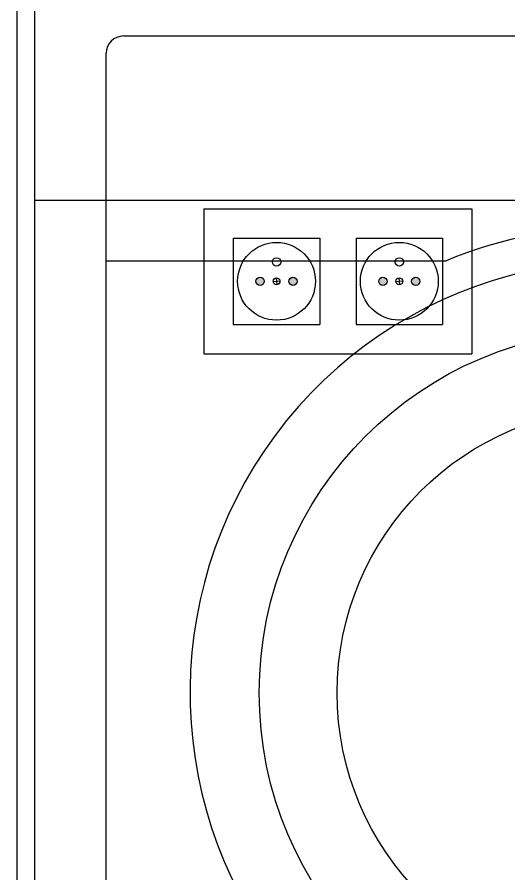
# Model space of a CAD drawing. Header units: millimetres. Extents: x 976 to 9349, y -1578 to 2211.
# Drawn here: x 2731.67 to 2760.11, y 818.88 to 868.44 of the extents above; entities that cross this region are included whole.
import ezdxf

# ---------------------------------------------------------------- set-up
doc = ezdxf.new("R2010")
doc.units = ezdxf.units.MM
for name, color, linetype in [('Elektryka - obudowy', 174, 'Continuous'), ('Płytki', 254, 'Continuous'), ('Urządzenia', 183, 'Continuous'), ('Ściany', 7, 'Continuous')]:
    doc.layers.add(name, color=color, linetype=linetype)

# ---------------------------------------------------------------- blocks, each defined once
blk = doc.blocks.new('Z$W@#22483')
blk.add_line((0, 0), (0, 257.2))
blk = doc.blocks.new('Z$W@#29424')
h = blk.add_hatch(color=256)
h.paths.add_polyline_path([(1.54, 2.25, 1), (1.06, 2.25, 1)])
h.paths.add_polyline_path([(3.44, 2.25, 1), (2.96, 2.25, 1)])
for centre, radius in [((2.25, 2.25), 2.25), ((2.25, 3.37), 0.24), ((1.3, 2.25), 0.24), ((3.2, 2.25), 0.24)]:
    blk.add_circle(centre, radius)
blk = doc.blocks.new('Z$W@#2313')
for p, q in [((0, 8.4), (15.5, 8.4)), ((0, 8.4), (0, 0)), ((15.5, 8.4), (15.5, 0)), ((1.7, 6.7), (1.7, 1.7)), ((1.7, 6.7), (6.7, 6.7)), ((6.7, 6.7), (6.7, 1.7)), ((8.8, 6.7), (8.8, 1.7)), ((8.8, 6.7), (13.8, 6.7)), ((13.8, 6.7), (13.8, 1.7)), ((4.001, 4.181), (4.399, 4.219)), ((4.181, 4.399), (4.219, 4.001)), ((11.101, 4.181), (11.499, 4.219)), ((11.281, 4.399), (11.319, 4.001)), ((1.7, 1.7), (6.7, 1.7)), ((8.8, 1.7), (13.8, 1.7)), ((0, 0), (15.5, 0))]:
    blk.add_line(p, q)
for centre in [(4.2, 4.2), (11.3, 4.2)]:
    blk.add_circle(centre, 0.2)
for p in [(1.95, 1.95), (9.05, 1.95)]:
    blk.add_blockref('Z$W@#29424', p)
blk = doc.blocks.new('Z$W@#27038')
for p, q in [((1, 84.7), (58.7, 84.7)), ((0, 2.2), (0, 83.7)), ((0, 71.7), (19.652, 71.7))]:
    blk.add_line(p, q)
for radius in [21, 16.5]:
    blk.add_circle((29.85, 46.7), radius)
for centre, radius, start, end in [((1, 83.7), 1, 90, 180), ((29.85, 46.7), 27, 67.8084, 112.1916), ((29.85, 46.7), 25, 66.9261, 12.9677)]:
    blk.add_arc(centre, radius, start, end)

msp = doc.modelspace()

# ---------------------------------------------------------------- linework, layer by layer
at = {"layer": 'Płytki'}
for p, q in [((2732.672, 1037.85), (2732.672, 782.15)), ((2732.672, 857.85), (2818.472, 857.85))]:
    msp.add_line(p, q, dxfattribs=at)

# ---------------------------------------------------------------- block references
at = {"layer": 'Elektryka - obudowy'}
msp.add_blockref('Z$W@#2313', (2742.472, 848.959), dxfattribs=at)
at = {"layer": 'Urządzenia'}
msp.add_blockref('Z$W@#27038', (2736.822, 782.65), dxfattribs=at)
at = {"layer": 'Ściany'}
msp.add_blockref('Z$W@#22483', (2731.672, 781.15), dxfattribs=at)

doc.saveas('drawing.dxf')
